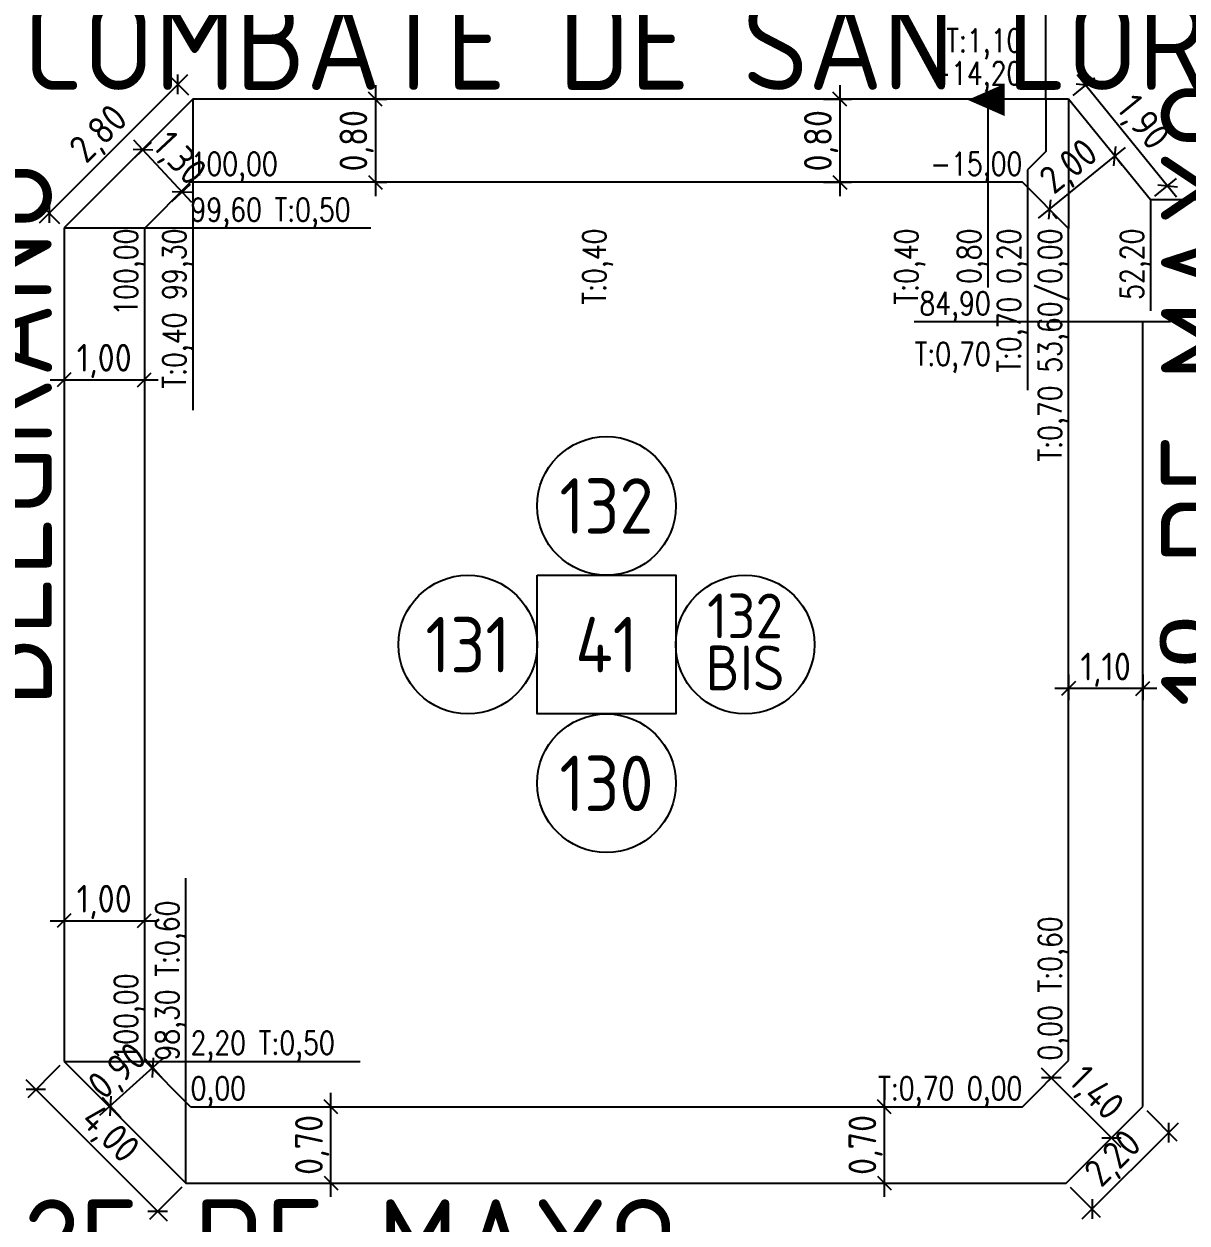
# Model space of a CAD drawing. Extents: x -48 to 13651, y -112 to 3468.
# Drawn here: x 2019.2 to 2145.1, y 1616.6 to 1746.3 of the extents above; entities that cross this region are included whole.
import ezdxf
from ezdxf.enums import TextEntityAlignment as Align

# ---------------------------------------------------------------- set-up
doc = ezdxf.new("R2010")
doc.units = 0
doc.header["$LTSCALE"] = 6
doc.header["$MEASUREMENT"] = 0
doc.linetypes.add('HIDDEN', pattern=[0.375, 0.25, -0.125])
doc.layers.get('0').update_dxf_attribs({"linetype": 'CONTINUOUS'})
doc.layers.get('DEFPOINTS').update_dxf_attribs({"linetype": 'CONTINUOUS'})
for name, color, linetype in [('50', 41, 'CONTINUOUS'), ('63', 171, 'CONTINUOUS'), ('CAS', 7, 'CONTINUOUS'), ('CAÑERIA SIN CROQUIS', 210, 'HIDDEN'), ('COTA', 2, 'CONTINUOUS'), ('MANZANAS', 7, 'CONTINUOUS'), ('NUMERO-CROQUIS', 13, 'CONTINUOUS'), ('NUMERO-MANZANA', 4, 'CONTINUOUS'), ('PROGRESIVA', 60, 'CONTINUOUS'), ('REDUCCIONES', 13, 'CONTINUOUS')]:
    doc.layers.add(name, color=color, linetype=linetype)
doc.layers.add('ATENCION', color=7, linetype='CONTINUOUS', plot=False)
doc.styles.add('ABADIMTCONDE', font='isocp.shx')
doc.styles.add('GEOSLAB703LTBT', font='isocp.shx', dxfattribs={"width": 0.9, "height": 8})
doc.styles.add('ROMANS', font='romans.shx', dxfattribs={"width": 0.8, "height": 2.5})
doc.dimstyles.new('COTA02', dxfattribs={"dimtxt": 3, "dimasz": 1.5, "dimexe": 1.25, "dimexo": 0.625, "dimgap": 0.3, "dimtad": 1, "dimtoh": 1, "dimdsep": 46, "dimlunit": 6, "dimtxsty": 'ABADIMTCONDE', "dimblk1": 'OBLIQUE', "dimblk2": 'OBLIQUE', "dimsah": 1, "dimcen": 2.5, "dimdle": 1.5, "dimclrd": 60, "dimclre": 60, "dimclrt": 256, "dimadec": 0, "dimazin": 0, "dimtfac": 1, "dimtix": 1, "dimtofl": 0, "dimtmove": 0, "dimatfit": 0, "dimldrblk": 'OBLIQUE', "dimfxl": 1, "dimtolj": 1, "dimtzin": 0, "dimarcsym": 0})

# ---------------------------------------------------------------- blocks, each defined once
blk = doc.blocks.new('CUPLARED')
at = {"layer": 'REDUCCIONES'}
blk.add_lwpolyline([(4, 0, 0, 3.5, 0), (0, 0, 3.5, 3.5, 0)], format="xyseb", dxfattribs=at)
blk = doc.blocks.new('_OBLIQUE')
at = {"color": 0, "linetype": 'ByBlock'}
blk.add_line((-0.5, -0.5), (0.5, 0.5), dxfattribs=at)
blk = doc.blocks.new('*D557')
at = {"layer": 'COTA', "color": 60, "lineweight": -2, "transparency": 16777216}
for p, q in [((2112.3, 1619.41), (2112.3, 1630.65)), ((2111.85, 1629.15), (2113.55, 1629.15)), ((2111.85, 1620.91), (2113.55, 1620.91))]:
    blk.add_line(p, q, dxfattribs=at)
at = {"layer": 'DEFPOINTS', "color": 0, "transparency": 16777216}
for p in [(2111.23, 1629.15), (2112.3, 1629.15), (2111.23, 1620.91)]:
    blk.add_point(p, dxfattribs=at)
at = {"layer": 'COTA', "color": 60, "lineweight": -2, "transparency": 16777216, "xscale": 1.5, "yscale": 1.5, "zscale": 1.5}
for p, rotation in [((2112.3, 1629.15), 90), ((2112.3, 1620.91), 270)]:
    blk.add_blockref('_OBLIQUE', p, dxfattribs=dict(at, rotation=rotation))
at = {"layer": 'COTA', "transparency": 16777216, "insert": (2110.27, 1625.03), "char_height": 3, "attachment_point": 5, "rotation": 90, "style": 'ABADIMTCONDE'}
blk.add_mtext('\\A1;0,70', dxfattribs=at)
blk = doc.blocks.new('*D558')
at = {"layer": 'COTA', "color": 60, "lineweight": -2, "transparency": 16777216}
for p, q in [((2052.42, 1619.41), (2052.42, 1630.65)), ((2051.17, 1629.15), (2053.67, 1629.15)), ((2051.17, 1620.91), (2053.67, 1620.91))]:
    blk.add_line(p, q, dxfattribs=at)
at = {"layer": 'DEFPOINTS', "color": 0, "transparency": 16777216}
for p in [(2050.54, 1629.15), (2052.42, 1629.15), (2050.54, 1620.91)]:
    blk.add_point(p, dxfattribs=at)
at = {"layer": 'COTA', "color": 60, "lineweight": -2, "transparency": 16777216, "xscale": 1.5, "yscale": 1.5, "zscale": 1.5}
for p, rotation in [((2052.42, 1629.15), 90), ((2052.42, 1620.91), 270)]:
    blk.add_blockref('_OBLIQUE', p, dxfattribs=dict(at, rotation=rotation))
at = {"layer": 'COTA', "transparency": 16777216, "insert": (2050.39, 1625.03), "char_height": 3, "attachment_point": 5, "rotation": 90, "style": 'ABADIMTCONDE'}
blk.add_mtext('\\A1;0,70', dxfattribs=at)
blk = doc.blocks.new('*D559')
at = {"layer": 'COTA', "color": 60, "lineweight": -2, "transparency": 16777216}
for p, q in [((2137.94, 1624.74), (2129.32, 1633.35)), ((2130.07, 1631.98), (2131.27, 1633.18)), ((2136.57, 1625.49), (2137.76, 1626.68))]:
    blk.add_line(p, q, dxfattribs=at)
at = {"layer": 'DEFPOINTS', "color": 0, "transparency": 16777216}
for p in [(2129.63, 1631.54), (2130.38, 1632.29), (2136.12, 1625.04)]:
    blk.add_point(p, dxfattribs=at)
at = {"layer": 'COTA', "color": 60, "lineweight": -2, "transparency": 16777216, "xscale": 1.5, "yscale": 1.5, "zscale": 1.5}
for p, rotation in [((2130.38, 1632.29), 135.000000000004), ((2136.88, 1625.8), 315.000000000004)]:
    blk.add_blockref('_OBLIQUE', p, dxfattribs=dict(at, rotation=rotation))
at = {"layer": 'COTA', "transparency": 16777216, "insert": (2135.06, 1630.48), "char_height": 3, "attachment_point": 5, "rotation": 315, "style": 'ABADIMTCONDE'}
blk.add_mtext('\\A1;1,40', dxfattribs=at)
blk = doc.blocks.new('*D560')
at = {"layer": 'COTA', "color": 60, "lineweight": -2, "transparency": 16777216}
for p, q in [((2027.43, 1628.24), (2034.26, 1634.41)), ((2034.31, 1632.11), (2032.31, 1634.33)), ((2029.71, 1627.95), (2027.71, 1630.17))]:
    blk.add_line(p, q, dxfattribs=at)
at = {"layer": 'DEFPOINTS', "color": 0, "transparency": 16777216}
for p in [(2033.15, 1633.4), (2034.73, 1631.65), (2030.13, 1627.49)]:
    blk.add_point(p, dxfattribs=at)
at = {"layer": 'COTA', "color": 60, "lineweight": -2, "transparency": 16777216, "xscale": 1.5, "yscale": 1.5, "zscale": 1.5}
for p, rotation in [((2033.15, 1633.4), 42.06582546830526), ((2028.54, 1629.24), 222.0658254683053)]:
    blk.add_blockref('_OBLIQUE', p, dxfattribs=dict(at, rotation=rotation))
at = {"layer": 'COTA', "transparency": 16777216, "insert": (2029.49, 1632.83), "char_height": 3, "attachment_point": 5, "rotation": 42.0658, "style": 'ABADIMTCONDE'}
blk.add_mtext('\\A1;0,90', dxfattribs=at)
blk = doc.blocks.new('*D561')
at = {"layer": 'COTA', "color": 60, "lineweight": -2, "transparency": 16777216}
for p, q in [((2140.71, 1628.74), (2143.95, 1625.49)), ((2133.72, 1617.04), (2144.13, 1627.43)), ((2132.42, 1620.47), (2135.67, 1617.22))]:
    blk.add_line(p, q, dxfattribs=at)
at = {"layer": 'DEFPOINTS', "color": 0, "transparency": 16777216}
for p in [(2140.27, 1629.18), (2143.07, 1626.37), (2131.98, 1620.91)]:
    blk.add_point(p, dxfattribs=at)
at = {"layer": 'COTA', "color": 60, "lineweight": -2, "transparency": 16777216, "xscale": 1.5, "yscale": 1.5, "zscale": 1.5}
for p, rotation in [((2143.07, 1626.37), 44.95698635449963), ((2134.78, 1618.1), 224.9569863544996)]:
    blk.add_blockref('_OBLIQUE', p, dxfattribs=dict(at, rotation=rotation))
at = {"layer": 'COTA', "transparency": 16777216, "insert": (2137.23, 1623.4), "char_height": 3, "attachment_point": 5, "rotation": 44.957, "style": 'ABADIMTCONDE'}
blk.add_mtext('\\A1;2,20', dxfattribs=at)
blk = doc.blocks.new('*D562')
at = {"layer": 'COTA', "color": 60, "lineweight": -2, "transparency": 16777216}
for p, q in [((2023.1, 1633.63), (2019.61, 1630.13)), ((2034.73, 1616.8), (2019.43, 1632.08)), ((2036.28, 1620.47), (2032.79, 1616.97))]:
    blk.add_line(p, q, dxfattribs=at)
at = {"layer": 'DEFPOINTS', "color": 0, "transparency": 16777216}
for p in [(2023.54, 1634.07), (2020.49, 1631.02), (2036.72, 1620.91)]:
    blk.add_point(p, dxfattribs=at)
at = {"layer": 'COTA', "color": 60, "lineweight": -2, "transparency": 16777216, "xscale": 1.5, "yscale": 1.5, "zscale": 1.5}
for p, rotation in [((2020.49, 1631.02), 135.0429693742085), ((2033.67, 1617.86), 315.0429693742085)]:
    blk.add_blockref('_OBLIQUE', p, dxfattribs=dict(at, rotation=rotation))
at = {"layer": 'COTA', "transparency": 16777216, "insert": (2028.37, 1626.02), "char_height": 3, "attachment_point": 5, "rotation": 315.043, "style": 'ABADIMTCONDE'}
blk.add_mtext('\\A1;4,00', dxfattribs=at)
blk = doc.blocks.new('*D563')
at = {"layer": 'COTA', "color": 60, "lineweight": -2, "transparency": 16777216}
for p, q in [((2030.96, 1731.61), (2032.99, 1733.5)), ((2031.05, 1733.75), (2037.33, 1727.01)), ((2035.19, 1727.07), (2037.22, 1728.96))]:
    blk.add_line(p, q, dxfattribs=at)
at = {"layer": 'DEFPOINTS', "color": 0, "transparency": 16777216}
for p in [(2030.5, 1731.18), (2036.31, 1728.11), (2034.73, 1726.65)]:
    blk.add_point(p, dxfattribs=at)
at = {"layer": 'COTA', "color": 60, "lineweight": -2, "transparency": 16777216, "xscale": 1.5, "yscale": 1.5, "zscale": 1.5}
for p, rotation in [((2032.08, 1732.65), 132.9902701061202), ((2036.31, 1728.11), 312.9902701061202)]:
    blk.add_blockref('_OBLIQUE', p, dxfattribs=dict(at, rotation=rotation))
at = {"layer": 'COTA', "transparency": 16777216, "insert": (2035.87, 1731.55), "char_height": 3, "attachment_point": 5, "rotation": 312.9903, "style": 'ABADIMTCONDE'}
blk.add_mtext('\\A1;1,30', dxfattribs=at)
blk = doc.blocks.new('*D564')
at = {"layer": 'COTA', "color": 60, "lineweight": -2, "transparency": 16777216}
for p, q in [((2020.87, 1724.78), (2036.92, 1740.81)), ((2037.03, 1738.58), (2034.98, 1740.63)), ((2023.1, 1724.67), (2021.05, 1726.72))]:
    blk.add_line(p, q, dxfattribs=at)
at = {"layer": 'DEFPOINTS', "color": 0, "transparency": 16777216}
for p in [(2035.86, 1739.75), (2037.47, 1738.14), (2023.54, 1724.23)]:
    blk.add_point(p, dxfattribs=at)
at = {"layer": 'COTA', "color": 60, "lineweight": -2, "transparency": 16777216, "xscale": 1.5, "yscale": 1.5, "zscale": 1.5}
for p, rotation in [((2035.86, 1739.75), 44.95702383549612), ((2021.93, 1725.84), 224.9570238354961)]:
    blk.add_blockref('_OBLIQUE', p, dxfattribs=dict(at, rotation=rotation))
at = {"layer": 'COTA', "transparency": 16777216, "insert": (2027.47, 1734.22), "char_height": 3, "attachment_point": 5, "rotation": 44.957, "style": 'ABADIMTCONDE'}
blk.add_mtext('\\A1;2,80', dxfattribs=at)
blk = doc.blocks.new('*D565')
at = {"layer": 'COTA', "color": 60, "lineweight": -2, "transparency": 16777216}
for p, q in [((2023.54, 1709.04), (2023.54, 1706.54)), ((2032.23, 1709.04), (2032.23, 1706.54)), ((2022.04, 1707.79), (2033.73, 1707.79))]:
    blk.add_line(p, q, dxfattribs=at)
at = {"layer": 'DEFPOINTS', "color": 0, "transparency": 16777216}
for p in [(2023.54, 1709.66), (2032.23, 1709.66), (2032.23, 1707.79)]:
    blk.add_point(p, dxfattribs=at)
at = {"layer": 'COTA', "color": 60, "lineweight": -2, "transparency": 16777216, "xscale": 1.5, "yscale": 1.5, "zscale": 1.5, "rotation": 180}
blk.add_blockref('_OBLIQUE', (2023.54, 1707.79), dxfattribs=at)
at = {"layer": 'COTA', "color": 60, "lineweight": -2, "transparency": 16777216, "xscale": 1.5, "yscale": 1.5, "zscale": 1.5}
blk.add_blockref('_OBLIQUE', (2032.23, 1707.79), dxfattribs=at)
at = {"layer": 'COTA', "transparency": 16777216, "insert": (2027.89, 1709.82), "char_height": 3, "attachment_point": 5, "style": 'ABADIMTCONDE'}
blk.add_mtext('\\A1;1,00', dxfattribs=at)
blk = doc.blocks.new('*D566')
at = {"layer": 'COTA', "color": 60, "lineweight": -2, "transparency": 16777216}
for p, q in [((2023.54, 1650.53), (2023.54, 1648.03)), ((2032.23, 1650.53), (2032.23, 1648.03)), ((2022.04, 1649.28), (2033.73, 1649.28))]:
    blk.add_line(p, q, dxfattribs=at)
at = {"layer": 'DEFPOINTS', "color": 0, "transparency": 16777216}
for p in [(2023.54, 1651.15), (2032.23, 1651.15), (2032.23, 1649.28)]:
    blk.add_point(p, dxfattribs=at)
at = {"layer": 'COTA', "color": 60, "lineweight": -2, "transparency": 16777216, "xscale": 1.5, "yscale": 1.5, "zscale": 1.5, "rotation": 180}
blk.add_blockref('_OBLIQUE', (2023.54, 1649.28), dxfattribs=at)
at = {"layer": 'COTA', "color": 60, "lineweight": -2, "transparency": 16777216, "xscale": 1.5, "yscale": 1.5, "zscale": 1.5}
blk.add_blockref('_OBLIQUE', (2032.23, 1649.28), dxfattribs=at)
at = {"layer": 'COTA', "transparency": 16777216, "insert": (2027.89, 1651.31), "char_height": 3, "attachment_point": 5, "style": 'ABADIMTCONDE'}
blk.add_mtext('\\A1;1,00', dxfattribs=at)
blk = doc.blocks.new('*D567')
at = {"layer": 'COTA', "color": 60, "lineweight": -2, "transparency": 16777216}
for p, q in [((2057.23, 1739.64), (2057.23, 1727.65)), ((2057.32, 1738.14), (2058.48, 1738.14)), ((2057.32, 1729.15), (2058.48, 1729.15))]:
    blk.add_line(p, q, dxfattribs=at)
at = {"layer": 'DEFPOINTS', "color": 0, "transparency": 16777216}
for p in [(2056.69, 1738.14), (2056.69, 1729.15), (2057.23, 1729.15)]:
    blk.add_point(p, dxfattribs=at)
at = {"layer": 'COTA', "color": 60, "lineweight": -2, "transparency": 16777216, "xscale": 1.5, "yscale": 1.5, "zscale": 1.5}
for p, rotation in [((2057.23, 1738.14), 90), ((2057.23, 1729.15), 270)]:
    blk.add_blockref('_OBLIQUE', p, dxfattribs=dict(at, rotation=rotation))
at = {"layer": 'COTA', "transparency": 16777216, "insert": (2055.2, 1733.64), "char_height": 3, "attachment_point": 5, "rotation": 90, "style": 'ABADIMTCONDE'}
blk.add_mtext('\\A1;0,80', dxfattribs=at)
blk = doc.blocks.new('*D568')
at = {"layer": 'COTA', "color": 60, "lineweight": -2, "transparency": 16777216}
for p, q in [((2107.49, 1739.64), (2107.49, 1727.65)), ((2105.71, 1738.14), (2108.74, 1738.14)), ((2105.71, 1729.15), (2108.74, 1729.15))]:
    blk.add_line(p, q, dxfattribs=at)
at = {"layer": 'DEFPOINTS', "color": 0, "transparency": 16777216}
for p in [(2105.08, 1738.14), (2105.08, 1729.15), (2107.49, 1729.15)]:
    blk.add_point(p, dxfattribs=at)
at = {"layer": 'COTA', "color": 60, "lineweight": -2, "transparency": 16777216, "xscale": 1.5, "yscale": 1.5, "zscale": 1.5}
for p, rotation in [((2107.49, 1738.14), 90), ((2107.49, 1729.15), 270)]:
    blk.add_blockref('_OBLIQUE', p, dxfattribs=dict(at, rotation=rotation))
at = {"layer": 'COTA', "transparency": 16777216, "insert": (2105.46, 1733.64), "char_height": 3, "attachment_point": 5, "rotation": 90, "style": 'ABADIMTCONDE'}
blk.add_mtext('\\A1;0,80', dxfattribs=at)
blk = doc.blocks.new('*D569')
at = {"layer": 'COTA', "color": 60, "lineweight": -2, "transparency": 16777216}
for p, q in [((2132.23, 1675.91), (2132.23, 1673.15)), ((2140.27, 1675.91), (2140.27, 1673.15)), ((2141.77, 1674.4), (2130.73, 1674.4))]:
    blk.add_line(p, q, dxfattribs=at)
at = {"layer": 'DEFPOINTS', "color": 0, "transparency": 16777216}
for p in [(2132.23, 1676.54), (2140.27, 1676.54), (2132.23, 1674.4)]:
    blk.add_point(p, dxfattribs=at)
at = {"layer": 'COTA', "color": 60, "lineweight": -2, "transparency": 16777216, "xscale": 1.5, "yscale": 1.5, "zscale": 1.5, "rotation": 180}
blk.add_blockref('_OBLIQUE', (2132.23, 1674.4), dxfattribs=at)
at = {"layer": 'COTA', "color": 60, "lineweight": -2, "transparency": 16777216, "xscale": 1.5, "yscale": 1.5, "zscale": 1.5}
blk.add_blockref('_OBLIQUE', (2140.27, 1674.4), dxfattribs=at)
at = {"layer": 'COTA', "transparency": 16777216, "insert": (2136.25, 1676.42), "char_height": 3, "attachment_point": 5, "style": 'ABADIMTCONDE'}
blk.add_mtext('\\A1;1,10', dxfattribs=at)
blk = doc.blocks.new('*D1095')
at = {"layer": 'COTA', "color": 60, "lineweight": -2, "transparency": 16777216}
for p, q in [((2132.72, 1738.53), (2135.07, 1740.44)), ((2133.15, 1740.82), (2143.9, 1727.59)), ((2141.58, 1727.63), (2143.93, 1729.54))]:
    blk.add_line(p, q, dxfattribs=at)
at = {"layer": 'DEFPOINTS', "color": 0, "transparency": 16777216}
for p in [(2132.23, 1738.14), (2142.96, 1728.75), (2141.09, 1727.23)]:
    blk.add_point(p, dxfattribs=at)
at = {"layer": 'COTA', "color": 60, "lineweight": -2, "transparency": 16777216, "xscale": 1.5, "yscale": 1.5, "zscale": 1.5}
for p, rotation in [((2134.1, 1739.65), 129.0980185774936), ((2142.96, 1728.75), 309.0980185774936)]:
    blk.add_blockref('_OBLIQUE', p, dxfattribs=dict(at, rotation=rotation))
at = {"layer": 'COTA', "transparency": 16777216, "insert": (2140.1, 1735.48), "char_height": 3, "attachment_point": 5, "rotation": 309.098, "style": 'ABADIMTCONDE'}
blk.add_mtext('\\A1;1,90', dxfattribs=at)
blk = doc.blocks.new('*D1096')
at = {"layer": 'COTA', "color": 60, "lineweight": -2, "transparency": 16777216}
for p, q in [((2128.99, 1725.27), (2138.41, 1732.92)), ((2137.61, 1731.53), (2138.03, 1731)), ((2130.52, 1725.77), (2130.95, 1725.24))]:
    blk.add_line(p, q, dxfattribs=at)
at = {"layer": 'DEFPOINTS', "color": 0, "transparency": 16777216}
for p in [(2137.21, 1732.01), (2137.24, 1731.97), (2130.13, 1726.25)]:
    blk.add_point(p, dxfattribs=at)
at = {"layer": 'COTA', "color": 60, "lineweight": -2, "transparency": 16777216, "xscale": 1.5, "yscale": 1.5, "zscale": 1.5}
for p, rotation in [((2137.24, 1731.97), 39.09801857749482), ((2130.16, 1726.21), 219.0980185774948)]:
    blk.add_blockref('_OBLIQUE', p, dxfattribs=dict(at, rotation=rotation))
at = {"layer": 'COTA', "transparency": 16777216, "insert": (2132.42, 1730.67), "char_height": 3, "attachment_point": 5, "rotation": 39.098, "style": 'ABADIMTCONDE'}
blk.add_mtext('\\A1;2,00', dxfattribs=at)

msp = doc.modelspace()

# ---------------------------------------------------------------- linework, layer by layer
at = {"layer": '50', "ltscale": 0.1}
for p, q in [((2037.47, 1738.138), (2023.538, 1724.227)), ((2123.48, 1738.138), (2037.47, 1738.138)), ((2023.538, 1724.227), (2023.538, 1634.068)), ((2140.266, 1629.18), (2140.266, 1714.045)), ((2023.538, 1634.068), (2036.717, 1620.909)), ((2131.982, 1620.909), (2140.266, 1629.18)), ((2036.717, 1620.909), (2131.982, 1620.909))]:
    msp.add_line(p, q, dxfattribs=at)
at = {"layer": '63', "ltscale": 0.1}
for p, q in [((2129.76, 1738.205), (2129.76, 1759.26)), ((2132.234, 1738.138), (2123.48, 1738.138)), ((2141.094, 1727.235), (2132.234, 1738.138)), ((2156.909, 1727.235), (2141.094, 1727.235))]:
    msp.add_line(p, q, dxfattribs=at)
at = {"layer": 'CAS', "ltscale": 0.1}
msp.add_line((2143.279, 1714.045), (2137.254, 1714.045), dxfattribs=at)
at = {"layer": 'MANZANAS'}
for p, q in [((2032.234, 1724.145), (2037.234, 1729.145)), ((2127.234, 1729.145), (2037.234, 1729.145)), ((2132.234, 1724.145), (2127.234, 1729.145)), ((2032.234, 1724.145), (2032.234, 1634.145)), ((2132.234, 1634.145), (2132.234, 1724.145)), ((2037.234, 1629.145), (2032.234, 1634.145)), ((2127.234, 1629.145), (2132.234, 1634.145)), ((2037.234, 1629.145), (2127.234, 1629.145))]:
    msp.add_line(p, q, dxfattribs=at)
at = {"layer": 'NUMERO-CROQUIS'}
for centre in [(2082.234, 1694.145), (2067.234, 1679.145), (2097.234, 1679.145), (2082.234, 1664.145)]:
    msp.add_circle(centre, 7.5, dxfattribs=at)
at = {"layer": 'NUMERO-MANZANA'}
msp.add_lwpolyline([(2074.734, 1686.645), (2089.734, 1686.645), (2089.734, 1671.645), (2074.734, 1671.645)], close=True, dxfattribs=at)
at = {"layer": 'PROGRESIVA'}
for p, q in [((2037.47, 1738.138), (2037.47, 1704.515)), ((2123.48, 1738.138), (2123.48, 1717.754)), ((2129.76, 1738.205), (2129.76, 1732.483)), ((2132.234, 1738.138), (2132.234, 1724.145)), ((2129.76, 1732.483), (2127.785, 1730.497)), ((2127.785, 1730.497), (2127.785, 1706.666)), ((2141.094, 1727.235), (2141.094, 1715.255)), ((2023.538, 1724.227), (2056.745, 1724.227)), ((2140.266, 1714.045), (2115.531, 1714.045)), ((2036.717, 1620.909), (2036.717, 1653.875)), ((2023.538, 1634.068), (2055.586, 1634.068))]:
    msp.add_line(p, q, dxfattribs=at)

# ---------------------------------------------------------------- block references
at = {"layer": 'CAÑERIA SIN CROQUIS', "ltscale": 0.1, "rotation": 180}
msp.add_blockref('CUPLARED', (2125.325, 1738.058), dxfattribs=at)

# ---------------------------------------------------------------- texts
at = {"layer": 'ATENCION', "style": 'GEOSLAB703LTBT'}
for s, p in [('COMBATE DE SAN LORENZO', (2019.141, 1744.145)), ('25 DE MAYO', (2019.141, 1614.145))]:
    msp.add_text(s, height=10, dxfattribs=at).set_placement(p, align=Align.MIDDLE_LEFT)
for s, p in [('1º DE MAYO', (2147.234, 1672.415)), ('BELGRANO', (2017.234, 1672.415))]:
    msp.add_text(s, height=10, rotation=90, dxfattribs=at).set_placement(p, align=Align.MIDDLE_LEFT)
at = {"layer": 'NUMERO-CROQUIS', "style": 'GEOSLAB703LTBT'}
for s, height, p in [('132', 6, (2082.234, 1694.145)), ('132', 4.8358, (2097.234, 1682.257)), ('131', 6, (2067.234, 1679.145)), ('BIS', 4.8358, (2097.234, 1676.63)), ('130', 6, (2082.234, 1664.145))]:
    msp.add_text(s, height=height, dxfattribs=at).set_placement(p, align=Align.MIDDLE)
at = {"layer": 'NUMERO-MANZANA', "style": 'GEOSLAB703LTBT'}
msp.add_text('41', height=6, dxfattribs=at).set_placement((2082.234, 1679.145), align=Align.MIDDLE)
at = {"layer": 'PROGRESIVA', "style": 'ROMANS', "width": 0.8}
for s, p in [('T:1,10', (2127.234, 1742.486)), ('-14,20', (2127.234, 1738.937)), ('-15,00', (2127.234, 1729.145)), ('84,90', (2123.811, 1714.045)), ('T:0,70', (2123.811, 1708.57)), ('T:0,70 0,00', (2127.234, 1629.145))]:
    msp.add_text(s, height=2.5, dxfattribs=at).set_placement(p, align=Align.BOTTOM_RIGHT)
for s, p in [('100,00', (2037.234, 1729.145)), ('99,60 T:0,50', (2037.234, 1724.175)), ('2,20 T:0,50', (2037.234, 1634.068)), ('0,00', (2037.234, 1629.145))]:
    msp.add_text(s, height=2.5, dxfattribs=at).set_placement(p, align=Align.BOTTOM_LEFT)
for s, p in [('100,00', (2032.234, 1724.145)), ('T:0,40 99,30', (2037.47, 1724.145)), ('T:0,40', (2082.909, 1724.145)), ('T:0,40', (2116.69, 1724.145)), ('0,80', (2123.48, 1724.145)), ('T:0,70 0,20', (2127.785, 1724.145)), ('T:0,70 53,60/0,00', (2132.234, 1724.145)), ('52,20', (2141.094, 1724.145))]:
    msp.add_text(s, height=2.5, rotation=90, dxfattribs=at).set_placement(p, align=Align.BOTTOM_RIGHT)
for s, p in [('98,30 T:0,60', (2036.717, 1634.145)), ('0,00 T:0,60', (2132.234, 1634.145)), ('100,00', (2032.234, 1634.145))]:
    msp.add_text(s, height=2.5, rotation=90, dxfattribs=at).set_placement(p, align=Align.BOTTOM_LEFT)

# ---------------------------------------------------------------- dimensions: what is measured, and where the dimension line sits
at = {"layer": 'COTA'}
for p1, p2, distance, text, picture, middle in [((2023.538, 1724.227), (2037.47, 1738.138), 2.274, '2,80', '*D564', (2027.466, 1734.225)), ((2136.124, 1625.045), (2129.629, 1631.54), -1.066, '1,40', '*D559', (2135.062, 1630.478))]:
    dim = msp.add_aligned_dim(p1=p1, p2=p2, distance=distance, text=text, dimstyle='COTA02', dxfattribs=at)
    dim.commit()
    dim.dimension.update_dxf_attribs({"geometry": picture, "text_midpoint": middle})
at = {"layer": 'COTA', "color": 12}
for p1, p2, distance, text, picture, middle in [((2132.234, 1738.138), (2141.094, 1727.235), 2.403, '1,90', '*D1095', (2140.1, 1735.479)), ((2130.126, 1726.253), (2137.212, 1732.012), -0.05, '2,00', '*D1096', (2132.423, 1730.665))]:
    dim = msp.add_aligned_dim(p1=p1, p2=p2, distance=distance, text=text, dimstyle='COTA02', dxfattribs=at)
    dim.commit()
    dim.dimension.update_dxf_attribs({"geometry": picture, "text_midpoint": middle})
at = {"layer": 'COTA'}
for base, p1, p2, text, picture, middle in [((2057.228, 1729.145), (2056.693, 1738.138), (2056.693, 1729.145), '0,80', '*D567', (2055.203, 1733.642)), ((2107.487, 1729.145), (2105.081, 1738.138), (2105.081, 1729.145), '0,80', '*D568', (2105.462, 1733.642)), ((2052.416, 1629.145), (2050.544, 1620.909), (2050.544, 1629.145), '0,70', '*D558', (2050.391, 1625.027)), ((2112.299, 1629.145), (2111.229, 1620.909), (2111.229, 1629.145), '0,70', '*D557', (2110.274, 1625.027))]:
    dim = msp.add_linear_dim(base=base, p1=p1, p2=p2, angle=90, text=text, dimstyle='COTA02', dxfattribs=at)
    dim.commit()
    dim.dimension.update_dxf_attribs({"geometry": picture, "text_midpoint": middle})
for base, p1, p2, angle, text, picture, middle in [((2036.306, 1728.111), (2030.504, 1731.182), (2034.734, 1726.645), 312.99027, '1,30', '*D563', (2034.39, 1730.166)), ((2033.149, 1633.402), (2030.128, 1627.488), (2034.734, 1631.645), 42.06583, '0,90', '*D560', (2030.846, 1631.323)), ((2020.493, 1631.018), (2036.717, 1620.909), (2023.538, 1634.068), 135.04297, '4,00', '*D562', (2026.939, 1624.583)), ((2143.069, 1626.374), (2131.982, 1620.909), (2140.266, 1629.18), 44.95699, '2,20', '*D561', (2138.656, 1621.968))]:
    dim = msp.add_linear_dim(base=base, p1=p1, p2=p2, angle=angle, text=text, dimstyle='COTA02', dxfattribs=at)
    dim.commit()
    dim.dimension.update_dxf_attribs({"geometry": picture, "text_midpoint": middle, "dimtype": 161})
for base, p1, p2, text, picture, middle in [((2032.234, 1707.794), (2023.538, 1709.664), (2032.234, 1709.664), '1,00', '*D565', (2027.886, 1709.819)), ((2132.234, 1674.398), (2140.266, 1676.535), (2132.234, 1676.535), '1,10', '*D569', (2136.25, 1676.423)), ((2032.234, 1649.284), (2023.538, 1651.154), (2032.234, 1651.154), '1,00', '*D566', (2027.886, 1651.309))]:
    dim = msp.add_linear_dim(base=base, p1=p1, p2=p2, text=text, dimstyle='COTA02', dxfattribs=at)
    dim.commit()
    dim.dimension.update_dxf_attribs({"geometry": picture, "text_midpoint": middle})

doc.saveas('drawing.dxf')
